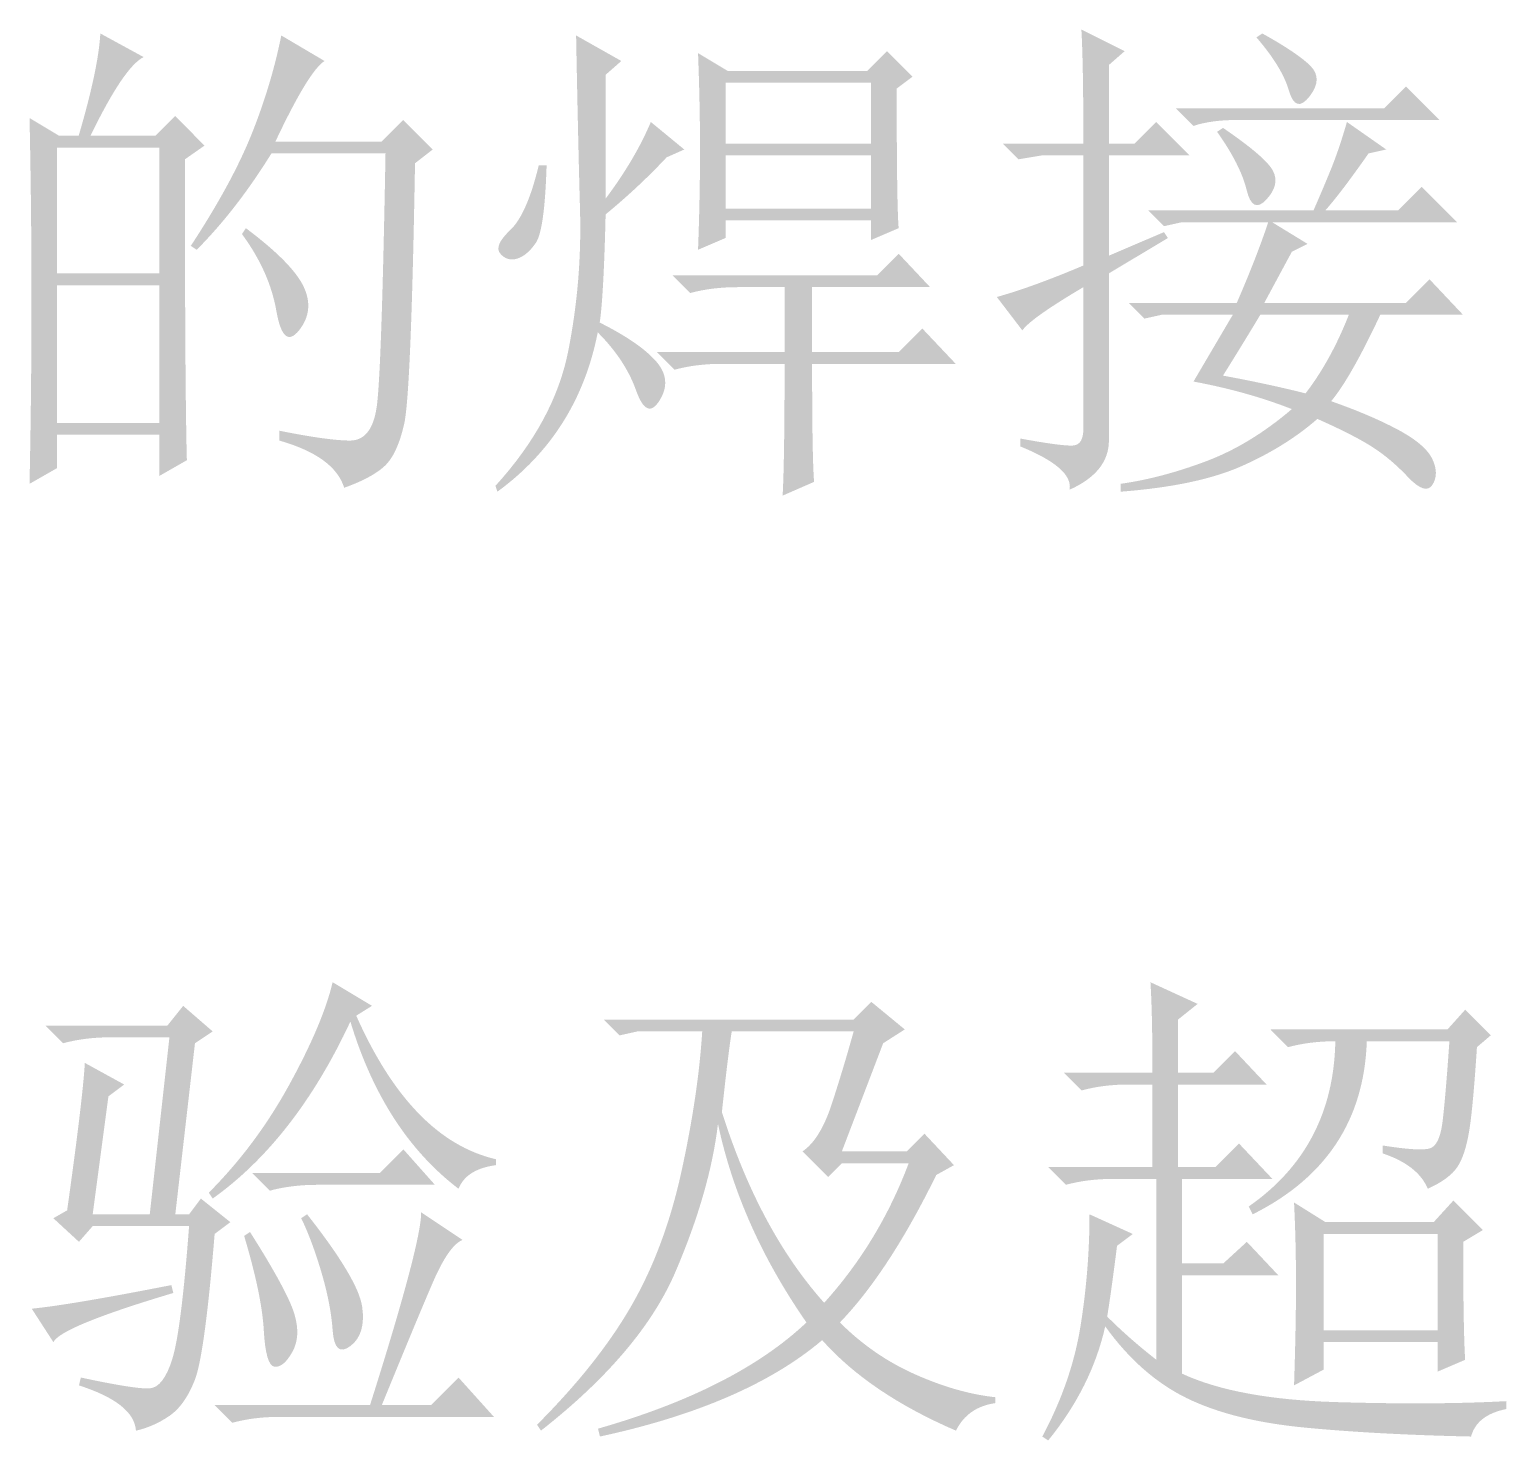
# Model space of a CAD drawing. Header units: millimetres. Extents: x 0 to 841, y 0 to 1189.
# Drawn here: x 470.06 to 493.45, y 178.73 to 201.08 of the extents above; entities that cross this region are included whole.
import ezdxf

# ---------------------------------------------------------------- set-up
doc = ezdxf.new("R2010")
doc.units = ezdxf.units.MM
doc.layers.add('C00-00-00', color=7, linetype='Continuous')

msp = doc.modelspace()

# ---------------------------------------------------------------- hatches: boundary and pattern name
at = {"layer": 'C00-00-00'}
h = msp.add_hatch(color=256, dxfattribs=at)
edge = h.paths.add_edge_path(flags=0)
edge.add_spline(control_points=[(470.497026, 199.207279), (470.497026, 199.207279), (470.497026, 197.214084), (470.497026, 197.214084), (470.497026, 197.214084), (472.116497, 197.214084), (472.116497, 197.214084), (472.116497, 197.214084), (472.116497, 199.207279), (472.116497, 199.207279), (472.116497, 199.207279), (470.497026, 199.207279), (470.497026, 199.207279)], knot_values=[0, 0, 0, 0, 1, 1, 1, 2, 2, 2, 3, 3, 3, 4, 4, 4, 4], degree=3, periodic=1)
edge = h.paths.add_edge_path(flags=0)
edge.add_spline(control_points=[(470.497026, 197.027222), (470.497026, 197.027222), (470.497026, 194.847166), (470.497026, 194.847166), (470.497026, 194.847166), (472.116497, 194.847166), (472.116497, 194.847166), (472.116497, 194.847166), (472.116497, 197.027222), (472.116497, 197.027222), (472.116497, 197.027222), (470.497026, 197.027222), (470.497026, 197.027222)], knot_values=[0, 0, 0, 0, 1, 1, 1, 2, 2, 2, 3, 3, 3, 4, 4, 4, 4], degree=3, periodic=1)
edge = h.paths.add_edge_path(flags=0)
edge.add_spline(control_points=[(472.521089, 199.020417), (472.521089, 196.59066), (472.531562, 195.002609), (472.552508, 194.255161), (472.552508, 194.255161), (472.116497, 194.006011), (472.116497, 194.006011), (472.116497, 194.006011), (472.116497, 194.660304), (472.116497, 194.660304), (472.116497, 194.660304), (470.497026, 194.660304), (470.497026, 194.660304), (470.497026, 194.660304), (470.497026, 194.130586), (470.497026, 194.130586), (470.497026, 194.130586), (470.061015, 193.881437), (470.061015, 193.881437), (470.08141, 194.857088), (470.091883, 195.827778), (470.091883, 196.793507), (470.091883, 197.758685), (470.08141, 198.718902), (470.061015, 199.674158), (470.061015, 199.674158), (470.527894, 199.394141), (470.527894, 199.394141), (470.527894, 199.394141), (470.839331, 199.394141), (470.839331, 199.394141), (471.046588, 200.099696), (471.16124, 200.639887), (471.182187, 201.013611), (471.182187, 201.013611), (471.867347, 200.639887), (471.867347, 200.639887), (471.659539, 200.535708), (471.37897, 200.120642), (471.026193, 199.394141), (471.026193, 199.394141), (472.054209, 199.394141), (472.054209, 199.394141), (472.054209, 199.394141), (472.365646, 199.705577), (472.365646, 199.705577), (472.365646, 199.705577), (472.832525, 199.238147), (472.832525, 199.238147), (472.832525, 199.238147), (472.521089, 199.020417), (472.521089, 199.020417)], knot_values=[0, 0, 0, 0, 1, 1, 1, 2, 2, 2, 3, 3, 3, 4, 4, 4, 5, 5, 5, 6, 6, 6, 7, 7, 7, 8, 8, 8, 9, 9, 9, 10, 10, 10, 11, 11, 11, 12, 12, 12, 13, 13, 13, 14, 14, 14, 15, 15, 15, 16, 16, 16, 17, 17, 17, 17], degree=3, periodic=1)
edge = h.paths.add_edge_path(flags=0)
edge.add_spline(control_points=[(474.047404, 200.982192), (474.047404, 200.982192), (474.732564, 200.5776), (474.732564, 200.5776), (474.566097, 200.47342), (474.306475, 200.047882), (473.953697, 199.300434), (473.953697, 199.300434), (475.635455, 199.300434), (475.635455, 199.300434), (475.635455, 199.300434), (475.978311, 199.64329), (475.978311, 199.64329), (475.978311, 199.64329), (476.44519, 199.175859), (476.44519, 199.175859), (476.44519, 199.175859), (476.165173, 198.958129), (476.165173, 198.958129), (476.12328, 196.528372), (476.066505, 195.15309), (475.993745, 194.831181), (475.920984, 194.509271), (475.816805, 194.286029), (475.682308, 194.161454), (475.54726, 194.036879), (475.334491, 193.922778), (475.044001, 193.819149), (474.939821, 194.151532), (474.596965, 194.400682), (474.015984, 194.566597), (474.015984, 194.566597), (474.015984, 194.722591), (474.015984, 194.722591), (474.535229, 194.618412), (474.908953, 194.566597), (475.137156, 194.566597), (475.365359, 194.566597), (475.505919, 194.742986), (475.557733, 195.095764), (475.609548, 195.448542), (475.65585, 196.787995), (475.697742, 199.113572), (475.697742, 199.113572), (473.89141, 199.113572), (473.89141, 199.113572), (473.517686, 198.511645), (473.123016, 198.002873), (472.707951, 197.587808), (472.707951, 197.587808), (472.614795, 197.650096), (472.614795, 197.650096), (473.050255, 198.31431), (473.372165, 198.905764), (473.579973, 199.425009), (473.78723, 199.944254), (473.943224, 200.462947), (474.047404, 200.982192), (474.047404, 200.982192), (474.047404, 200.982192), (474.047404, 200.982192)], knot_values=[0, 0, 0, 0, 1, 1, 1, 2, 2, 2, 3, 3, 3, 4, 4, 4, 5, 5, 5, 6, 6, 6, 7, 7, 7, 8, 8, 8, 9, 9, 9, 10, 10, 10, 11, 11, 11, 12, 12, 12, 13, 13, 13, 14, 14, 14, 15, 15, 15, 16, 16, 16, 17, 17, 17, 18, 18, 18, 19, 19, 19, 20, 20, 20, 20], degree=3, periodic=1)
edge = h.paths.add_edge_path(flags=0)
edge.add_spline(control_points=[(473.486818, 197.930113), (473.985116, 197.556389), (474.291041, 197.244952), (474.405142, 196.995803), (474.519244, 196.746654), (474.493337, 196.517899), (474.327421, 196.310642), (474.160954, 196.102834), (474.041891, 196.206463), (473.969131, 196.622079), (473.896371, 197.037144), (473.715021, 197.442287), (473.42453, 197.836958), (473.42453, 197.836958), (473.486818, 197.930113), (473.486818, 197.930113)], knot_values=[0, 0, 0, 0, 1, 1, 1, 2, 2, 2, 3, 3, 3, 4, 4, 4, 5, 5, 5, 5], degree=3, periodic=1)
h = msp.add_hatch(color=256, dxfattribs=at)
edge = h.paths.add_edge_path(flags=0)
edge.add_spline(control_points=[(480.646663, 197.587808), (480.667609, 198.147843), (480.678082, 198.672049), (480.678082, 199.160425), (480.678082, 199.648251), (480.667609, 200.161984), (480.646663, 200.702175), (480.646663, 200.702175), (481.114094, 200.421606), (481.114094, 200.421606), (481.114094, 200.421606), (483.325018, 200.421606), (483.325018, 200.421606), (483.325018, 200.421606), (483.636455, 200.733043), (483.636455, 200.733043), (483.636455, 200.733043), (484.041598, 200.328451), (484.041598, 200.328451), (484.041598, 200.328451), (483.792449, 200.141589), (483.792449, 200.141589), (483.792449, 198.916237), (483.802371, 198.179262), (483.823317, 197.930113), (483.823317, 197.930113), (483.387306, 197.743251), (483.387306, 197.743251), (483.387306, 197.743251), (483.387306, 198.054688), (483.387306, 198.054688), (483.387306, 198.054688), (481.082674, 198.054688), (481.082674, 198.054688), (481.082674, 198.054688), (481.082674, 197.77467), (481.082674, 197.77467), (481.082674, 197.77467), (480.646663, 197.587808), (480.646663, 197.587808)], knot_values=[0, 0, 0, 0, 1, 1, 1, 2, 2, 2, 3, 3, 3, 4, 4, 4, 5, 5, 5, 6, 6, 6, 7, 7, 7, 8, 8, 8, 9, 9, 9, 10, 10, 10, 11, 11, 11, 12, 12, 12, 13, 13, 13, 13], degree=3, periodic=1)
edge = h.paths.add_edge_path(flags=0)
edge.add_spline(control_points=[(481.082674, 200.234744), (481.082674, 200.234744), (481.082674, 199.269566), (481.082674, 199.269566), (481.082674, 199.269566), (483.387306, 199.269566), (483.387306, 199.269566), (483.387306, 199.269566), (483.387306, 200.234744), (483.387306, 200.234744), (483.387306, 200.234744), (481.082674, 200.234744), (481.082674, 200.234744)], knot_values=[0, 0, 0, 0, 1, 1, 1, 2, 2, 2, 3, 3, 3, 4, 4, 4, 4], degree=3, periodic=1)
edge = h.paths.add_edge_path(flags=0)
edge.add_spline(control_points=[(483.387306, 199.082704), (483.387306, 199.082704), (481.082674, 199.082704), (481.082674, 199.082704), (481.082674, 199.082704), (481.082674, 198.24155), (481.082674, 198.24155), (481.082674, 198.24155), (483.387306, 198.24155), (483.387306, 198.24155), (483.387306, 198.24155), (483.387306, 199.082704), (483.387306, 199.082704)], knot_values=[0, 0, 0, 0, 1, 1, 1, 2, 2, 2, 3, 3, 3, 4, 4, 4, 4], degree=3, periodic=1)
edge = h.paths.add_edge_path(flags=0)
edge.add_spline(control_points=[(482.452996, 195.781476), (482.452996, 194.784327), (482.463469, 194.161454), (482.484415, 193.912305), (482.484415, 193.912305), (481.986116, 193.694575), (481.986116, 193.694575), (482.006511, 194.068299), (482.016984, 194.763932), (482.016984, 195.781476), (482.016984, 195.781476), (481.020387, 195.781476), (481.020387, 195.781476), (480.750292, 195.781476), (480.501142, 195.750057), (480.272939, 195.687769), (480.272939, 195.687769), (479.992922, 195.968338), (479.992922, 195.968338), (479.992922, 195.968338), (482.016984, 195.968338), (482.016984, 195.968338), (482.016984, 195.968338), (482.016984, 196.995803), (482.016984, 196.995803), (482.016984, 196.995803), (481.269536, 196.995803), (481.269536, 196.995803), (480.999441, 196.995803), (480.750292, 196.964384), (480.522089, 196.902648), (480.522089, 196.902648), (480.242071, 197.182665), (480.242071, 197.182665), (480.242071, 197.182665), (483.481012, 197.182665), (483.481012, 197.182665), (483.481012, 197.182665), (483.823317, 197.525521), (483.823317, 197.525521), (483.823317, 197.525521), (484.321615, 196.995803), (484.321615, 196.995803), (484.321615, 196.995803), (482.452996, 196.995803), (482.452996, 196.995803), (482.452996, 196.995803), (482.452996, 195.968338), (482.452996, 195.968338), (482.452996, 195.968338), (483.823317, 195.968338), (483.823317, 195.968338), (483.823317, 195.968338), (484.197041, 196.342062), (484.197041, 196.342062), (484.197041, 196.342062), (484.726759, 195.781476), (484.726759, 195.781476), (484.726759, 195.781476), (482.452996, 195.781476), (482.452996, 195.781476)], knot_values=[0, 0, 0, 0, 1, 1, 1, 2, 2, 2, 3, 3, 3, 4, 4, 4, 5, 5, 5, 6, 6, 6, 7, 7, 7, 8, 8, 8, 9, 9, 9, 10, 10, 10, 11, 11, 11, 12, 12, 12, 13, 13, 13, 14, 14, 14, 15, 15, 15, 16, 16, 16, 17, 17, 17, 18, 18, 18, 19, 19, 19, 20, 20, 20, 20], degree=3, periodic=1)
edge = h.paths.add_edge_path(flags=0)
edge.add_spline(control_points=[(478.715756, 200.982192), (478.715756, 200.982192), (479.432336, 200.5776), (479.432336, 200.5776), (479.432336, 200.5776), (479.183187, 200.359319), (479.183187, 200.359319), (479.183187, 200.359319), (479.183187, 198.397544), (479.183187, 198.397544), (479.494072, 198.812609), (479.732748, 199.217201), (479.899215, 199.611871), (479.899215, 199.611871), (480.428933, 199.175859), (480.428933, 199.175859), (480.428933, 199.175859), (480.148365, 199.051285), (480.148365, 199.051285), (479.857323, 198.739848), (479.535964, 198.438885), (479.183187, 198.148394), (479.16224, 197.276372), (479.130821, 196.705313), (479.08948, 196.435217), (479.504545, 196.227409), (479.800548, 196.025113), (479.976937, 195.827778), (480.153326, 195.630443), (480.174272, 195.423186), (480.039224, 195.204905), (479.904176, 194.986623), (479.779602, 195.038989), (479.6655, 195.360899), (479.551398, 195.682808), (479.349102, 195.988733), (479.058612, 196.279774), (478.850804, 195.220339), (478.321086, 194.379735), (477.47001, 193.756862), (477.47001, 193.756862), (477.439141, 193.850017), (477.439141, 193.850017), (478.062015, 194.535178), (478.445661, 195.246246), (478.591181, 195.983772), (478.736702, 196.720747), (478.79899, 197.463234), (478.778043, 198.210682), (478.757097, 198.958129), (478.736702, 199.881966), (478.715756, 200.982192), (478.715756, 200.982192), (478.715756, 200.982192), (478.715756, 200.982192)], knot_values=[0, 0, 0, 0, 1, 1, 1, 2, 2, 2, 3, 3, 3, 4, 4, 4, 5, 5, 5, 6, 6, 6, 7, 7, 7, 8, 8, 8, 9, 9, 9, 10, 10, 10, 11, 11, 11, 12, 12, 12, 13, 13, 13, 14, 14, 14, 15, 15, 15, 16, 16, 16, 17, 17, 17, 18, 18, 18, 18], degree=3, periodic=1)
edge = h.paths.add_edge_path(flags=0)
edge.add_spline(control_points=[(478.248877, 198.92671), (478.227931, 198.24155), (478.170604, 197.831445), (478.077449, 197.696398), (477.983742, 197.56135), (477.885075, 197.478116), (477.781446, 197.447248), (477.677818, 197.41638), (477.589623, 197.442287), (477.516863, 197.525521), (477.444102, 197.608203), (477.495917, 197.732778), (477.672306, 197.899245), (477.848694, 198.065161), (477.999727, 198.407465), (478.124302, 198.92671), (478.124302, 198.92671), (478.248877, 198.92671), (478.248877, 198.92671)], knot_values=[0, 0, 0, 0, 1, 1, 1, 2, 2, 2, 3, 3, 3, 4, 4, 4, 5, 5, 5, 6, 6, 6, 6], degree=3, periodic=1)
h = msp.add_hatch(color=256, dxfattribs=at)
edge = h.paths.add_edge_path(flags=0)
edge.add_spline(control_points=[(488.211652, 199.830152), (488.211652, 199.830152), (491.51288, 199.830152), (491.51288, 199.830152), (491.51288, 199.830152), (491.855736, 200.172457), (491.855736, 200.172457), (491.855736, 200.172457), (492.384903, 199.64329), (492.384903, 199.64329), (492.384903, 199.64329), (489.177381, 199.64329), (489.177381, 199.64329), (488.907286, 199.64329), (488.678531, 199.611871), (488.49222, 199.549583), (488.49222, 199.549583), (488.211652, 199.830152), (488.211652, 199.830152)], knot_values=[0, 0, 0, 0, 1, 1, 1, 2, 2, 2, 3, 3, 3, 4, 4, 4, 5, 5, 5, 6, 6, 6, 6], degree=3, periodic=1)
edge = h.paths.add_edge_path(flags=0)
edge.add_spline(control_points=[(488.9591, 199.518715), (489.415506, 199.206728), (489.680641, 198.978524), (489.753401, 198.833004), (489.826161, 198.687483), (489.789781, 198.537001), (489.64426, 198.381558), (489.49874, 198.226116), (489.395111, 198.27793), (489.332824, 198.537552), (489.270536, 198.796623), (489.115094, 199.103099), (488.865944, 199.456428), (488.865944, 199.456428), (488.9591, 199.518715), (488.9591, 199.518715)], knot_values=[0, 0, 0, 0, 1, 1, 1, 2, 2, 2, 3, 3, 3, 4, 4, 4, 5, 5, 5, 5], degree=3, periodic=1)
edge = h.paths.add_edge_path(flags=0)
edge.add_spline(control_points=[(490.049404, 197.556389), (490.049404, 197.556389), (489.613392, 196.746654), (489.613392, 196.746654), (489.613392, 196.746654), (491.855736, 196.746654), (491.855736, 196.746654), (491.855736, 196.746654), (492.22946, 197.120378), (492.22946, 197.120378), (492.22946, 197.120378), (492.758627, 196.559792), (492.758627, 196.559792), (492.758627, 196.559792), (491.450593, 196.559792), (491.450593, 196.559792), (491.139156, 195.895026), (490.879534, 195.43862), (490.672277, 195.189471), (491.087342, 195.04395), (491.44012, 194.893468), (491.731161, 194.738025), (492.021652, 194.582031), (492.203002, 194.426589), (492.275762, 194.270595), (492.348523, 194.115152), (492.348523, 193.980104), (492.275762, 193.866003), (492.203002, 193.751901), (492.073466, 193.793242), (491.886604, 193.990577), (491.699742, 194.187912), (491.507919, 194.348867), (491.310584, 194.473442), (491.113249, 194.598017), (490.82772, 194.742986), (490.453996, 194.909453), (490.121613, 194.618412), (489.721982, 194.369262), (489.255102, 194.161454), (488.787672, 193.954197), (488.149365, 193.819149), (487.339629, 193.756862), (487.339629, 193.756862), (487.339629, 193.881437), (487.339629, 193.881437), (487.775641, 193.943724), (488.227086, 194.063338), (488.694516, 194.239727), (489.161396, 194.416116), (489.612841, 194.691172), (490.049404, 195.064896), (489.5715, 195.251758), (489.052255, 195.397279), (488.49222, 195.500907), (488.699477, 195.853685), (488.907286, 196.207014), (489.115094, 196.559792), (489.115094, 196.559792), (487.993922, 196.559792), (487.993922, 196.559792), (487.993922, 196.559792), (487.713353, 196.497504), (487.713353, 196.497504), (487.713353, 196.497504), (487.464204, 196.746654), (487.464204, 196.746654), (487.464204, 196.746654), (489.177381, 196.746654), (489.177381, 196.746654), (489.384638, 197.224006), (489.551105, 197.650096), (489.67568, 198.02382), (489.67568, 198.02382), (488.305358, 198.02382), (488.305358, 198.02382), (488.305358, 198.02382), (488.02479, 197.961532), (488.02479, 197.961532), (488.02479, 197.961532), (487.775641, 198.210682), (487.775641, 198.210682), (487.775641, 198.210682), (490.391708, 198.210682), (490.391708, 198.210682), (490.474391, 198.396992), (490.562585, 198.6048), (490.656292, 198.833004), (490.749998, 199.061207), (490.838193, 199.320829), (490.921426, 199.611871), (490.921426, 199.611871), (491.544299, 199.175859), (491.544299, 199.175859), (491.544299, 199.175859), (491.263731, 199.113572), (491.263731, 199.113572), (490.972689, 198.697956), (490.744486, 198.396992), (490.57857, 198.210682), (490.57857, 198.210682), (491.731161, 198.210682), (491.731161, 198.210682), (491.731161, 198.210682), (492.104885, 198.584405), (492.104885, 198.584405), (492.104885, 198.584405), (492.665471, 198.02382), (492.665471, 198.02382), (492.665471, 198.02382), (489.737967, 198.02382), (489.737967, 198.02382), (489.737967, 198.02382), (490.298553, 197.680964), (490.298553, 197.680964), (490.298553, 197.680964), (490.049404, 197.556389), (490.049404, 197.556389)], knot_values=[0, 0, 0, 0, 1, 1, 1, 2, 2, 2, 3, 3, 3, 4, 4, 4, 5, 5, 5, 6, 6, 6, 7, 7, 7, 8, 8, 8, 9, 9, 9, 10, 10, 10, 11, 11, 11, 12, 12, 12, 13, 13, 13, 14, 14, 14, 15, 15, 15, 16, 16, 16, 17, 17, 17, 18, 18, 18, 19, 19, 19, 20, 20, 20, 21, 21, 21, 22, 22, 22, 23, 23, 23, 24, 24, 24, 25, 25, 25, 26, 26, 26, 27, 27, 27, 28, 28, 28, 29, 29, 29, 30, 30, 30, 31, 31, 31, 32, 32, 32, 33, 33, 33, 34, 34, 34, 35, 35, 35, 36, 36, 36, 37, 37, 37, 38, 38, 38, 39, 39, 39, 39], degree=3, periodic=1)
edge = h.paths.add_edge_path(flags=0)
edge.add_spline(control_points=[(488.9591, 195.594614), (489.415506, 195.51138), (489.851517, 195.417674), (490.267134, 195.314045), (490.537229, 195.666823), (490.765432, 196.082439), (490.952294, 196.559792), (490.952294, 196.559792), (489.551105, 196.559792), (489.551105, 196.559792), (489.363692, 196.248355), (489.166357, 195.926445), (488.9591, 195.594614), (488.9591, 195.594614), (488.9591, 195.594614), (488.9591, 195.594614)], knot_values=[0, 0, 0, 0, 1, 1, 1, 2, 2, 2, 3, 3, 3, 4, 4, 4, 5, 5, 5, 5], degree=3, periodic=1)
edge = h.paths.add_edge_path(flags=0)
edge.add_spline(control_points=[(489.581973, 201.013611), (489.955697, 200.805803), (490.209807, 200.634375), (490.344855, 200.499327), (490.479903, 200.36428), (490.474942, 200.203325), (490.329421, 200.016463), (490.1839, 199.829601), (490.075311, 199.86102), (490.00255, 200.110169), (489.92979, 200.359319), (489.758362, 200.639336), (489.488818, 200.951324), (489.488818, 200.951324), (489.581973, 201.013611), (489.581973, 201.013611)], knot_values=[0, 0, 0, 0, 1, 1, 1, 2, 2, 2, 3, 3, 3, 4, 4, 4, 5, 5, 5, 5], degree=3, periodic=1)
edge = h.paths.add_edge_path(flags=0)
edge.add_spline(control_points=[(487.152767, 197.494102), (487.152767, 197.494102), (488.02479, 197.867826), (488.02479, 197.867826), (488.02479, 197.867826), (488.087077, 197.77467), (488.087077, 197.77467), (488.087077, 197.77467), (487.152767, 197.214084), (487.152767, 197.214084), (487.152767, 197.214084), (487.152767, 194.566597), (487.152767, 194.566597), (487.152767, 194.234766), (486.944959, 193.975143), (486.529894, 193.78773), (486.571235, 194.016484), (486.311613, 194.244688), (485.751578, 194.472891), (485.751578, 194.472891), (485.751578, 194.598017), (485.751578, 194.598017), (486.207984, 194.514232), (486.488553, 194.478403), (486.592181, 194.488876), (486.69581, 194.499349), (486.748175, 194.586992), (486.748175, 194.753459), (486.748175, 194.753459), (486.748175, 196.995803), (486.748175, 196.995803), (486.187038, 196.66342), (485.865128, 196.435217), (485.782446, 196.310642), (485.782446, 196.310642), (485.377854, 196.84036), (485.377854, 196.84036), (485.751578, 196.943989), (486.207984, 197.109905), (486.748175, 197.338659), (486.748175, 197.338659), (486.748175, 199.082704), (486.748175, 199.082704), (486.748175, 199.082704), (486.093883, 199.082704), (486.093883, 199.082704), (486.093883, 199.082704), (485.720159, 199.020417), (485.720159, 199.020417), (485.720159, 199.020417), (485.47101, 199.269566), (485.47101, 199.269566), (485.47101, 199.269566), (486.748175, 199.269566), (486.748175, 199.269566), (486.748175, 200.120642), (486.737702, 200.72257), (486.716756, 201.075899), (486.716756, 201.075899), (487.401917, 200.733043), (487.401917, 200.733043), (487.401917, 200.733043), (487.152767, 200.515313), (487.152767, 200.515313), (487.152767, 200.515313), (487.152767, 199.269566), (487.152767, 199.269566), (487.152767, 199.269566), (487.557911, 199.269566), (487.557911, 199.269566), (487.557911, 199.269566), (487.900215, 199.611871), (487.900215, 199.611871), (487.900215, 199.611871), (488.429933, 199.082704), (488.429933, 199.082704), (488.429933, 199.082704), (487.152767, 199.082704), (487.152767, 199.082704), (487.152767, 199.082704), (487.152767, 197.494102), (487.152767, 197.494102)], knot_values=[0, 0, 0, 0, 1, 1, 1, 2, 2, 2, 3, 3, 3, 4, 4, 4, 5, 5, 5, 6, 6, 6, 7, 7, 7, 8, 8, 8, 9, 9, 9, 10, 10, 10, 11, 11, 11, 12, 12, 12, 13, 13, 13, 14, 14, 14, 15, 15, 15, 16, 16, 16, 17, 17, 17, 18, 18, 18, 19, 19, 19, 20, 20, 20, 21, 21, 21, 22, 22, 22, 23, 23, 23, 24, 24, 24, 25, 25, 25, 26, 26, 26, 27, 27, 27, 27], degree=3, periodic=1)
h = msp.add_hatch(color=256, dxfattribs=at)
edge = h.paths.add_edge_path(flags=0)
edge.add_spline(control_points=[(474.860649, 185.987733), (474.860649, 185.987733), (475.483522, 185.614009), (475.483522, 185.614009), (475.483522, 185.614009), (475.234373, 185.458015), (475.234373, 185.458015), (475.815354, 184.149981), (476.55288, 183.39206), (477.445849, 183.184804), (477.445849, 183.184804), (477.445849, 183.091097), (477.445849, 183.091097), (477.133861, 183.049205), (476.936526, 182.92463), (476.853843, 182.717373), (476.064503, 183.3193), (475.493995, 184.201796), (475.141218, 185.36486), (474.559685, 184.119113), (473.833184, 183.184804), (472.961161, 182.56193), (472.961161, 182.56193), (472.898874, 182.655086), (472.898874, 182.655086), (473.397172, 183.153384), (473.822711, 183.723892), (474.175488, 184.367712), (474.528266, 185.011531), (474.757021, 185.551171), (474.860649, 185.987733), (474.860649, 185.987733), (474.860649, 185.987733), (474.860649, 185.987733)], knot_values=[0, 0, 0, 0, 1, 1, 1, 2, 2, 2, 3, 3, 3, 4, 4, 4, 5, 5, 5, 6, 6, 6, 7, 7, 7, 8, 8, 8, 9, 9, 9, 10, 10, 10, 11, 11, 11, 11], degree=3, periodic=1)
edge = h.paths.add_edge_path(flags=0)
edge.add_spline(control_points=[(473.584034, 182.966522), (473.584034, 182.966522), (475.608097, 182.966522), (475.608097, 182.966522), (475.608097, 182.966522), (475.981821, 183.340246), (475.981821, 183.340246), (475.981821, 183.340246), (476.48012, 182.77966), (476.48012, 182.77966), (476.48012, 182.77966), (474.6115, 182.77966), (474.6115, 182.77966), (474.341404, 182.77966), (474.092255, 182.748241), (473.864052, 182.686505), (473.864052, 182.686505), (473.584034, 182.966522), (473.584034, 182.966522)], knot_values=[0, 0, 0, 0, 1, 1, 1, 2, 2, 2, 3, 3, 3, 4, 4, 4, 5, 5, 5, 6, 6, 6, 6], degree=3, periodic=1)
edge = h.paths.add_edge_path(flags=0)
edge.add_spline(control_points=[(473.45946, 181.969925), (473.45946, 181.969925), (473.552615, 182.032212), (473.552615, 182.032212), (473.947285, 181.409339), (474.180449, 180.978289), (474.25321, 180.739613), (474.32597, 180.500936), (474.315497, 180.29864), (474.222342, 180.132725), (474.128635, 179.966258), (474.03548, 179.888536), (473.941773, 179.899009), (473.848067, 179.908931), (473.791291, 180.101305), (473.770345, 180.475029), (473.749399, 180.848753), (473.645771, 181.347052), (473.45946, 181.969925), (473.45946, 181.969925), (473.45946, 181.969925), (473.45946, 181.969925)], knot_values=[0, 0, 0, 0, 1, 1, 1, 2, 2, 2, 3, 3, 3, 4, 4, 4, 5, 5, 5, 6, 6, 6, 7, 7, 7, 7], degree=3, periodic=1)
edge = h.paths.add_edge_path(flags=0)
edge.add_spline(control_points=[(474.36235, 182.250494), (474.36235, 182.250494), (474.456057, 182.312781), (474.456057, 182.312781), (474.995697, 181.627069), (475.286187, 181.139244), (475.32808, 180.848753), (475.369421, 180.557712), (475.307133, 180.350455), (475.141218, 180.22588), (474.974751, 180.101305), (474.881595, 180.183988), (474.860649, 180.475029), (474.839703, 180.76552), (474.777416, 181.081917), (474.673787, 181.424773), (474.570159, 181.767629), (474.465979, 182.042685), (474.36235, 182.250494), (474.36235, 182.250494), (474.36235, 182.250494), (474.36235, 182.250494)], knot_values=[0, 0, 0, 0, 1, 1, 1, 2, 2, 2, 3, 3, 3, 4, 4, 4, 5, 5, 5, 6, 6, 6, 7, 7, 7, 7], degree=3, periodic=1)
edge = h.paths.add_edge_path(flags=0)
edge.add_spline(control_points=[(476.262389, 182.343649), (476.262389, 182.343649), (476.916131, 181.907638), (476.916131, 181.907638), (476.77061, 181.84535), (476.615167, 181.622108), (476.449251, 181.237911), (476.282784, 180.853714), (476.01324, 180.204934), (475.639516, 179.29157), (475.639516, 179.29157), (476.417832, 179.29157), (476.417832, 179.29157), (476.417832, 179.29157), (476.853843, 179.727581), (476.853843, 179.727581), (476.853843, 179.727581), (477.414429, 179.104708), (477.414429, 179.104708), (477.414429, 179.104708), (474.020046, 179.104708), (474.020046, 179.104708), (473.74995, 179.104708), (473.500801, 179.07384), (473.272598, 179.011001), (473.272598, 179.011001), (472.992029, 179.29157), (472.992029, 179.29157), (472.992029, 179.29157), (475.452654, 179.29157), (475.452654, 179.29157), (475.992294, 180.993723), (476.262389, 182.011266), (476.262389, 182.343649), (476.262389, 182.343649), (476.262389, 182.343649), (476.262389, 182.343649)], knot_values=[0, 0, 0, 0, 1, 1, 1, 2, 2, 2, 3, 3, 3, 4, 4, 4, 5, 5, 5, 6, 6, 6, 7, 7, 7, 8, 8, 8, 9, 9, 9, 10, 10, 10, 11, 11, 11, 12, 12, 12, 12], degree=3, periodic=1)
edge = h.paths.add_edge_path(flags=0)
edge.add_spline(control_points=[(470.313674, 185.302573), (470.313674, 185.302573), (472.244581, 185.302573), (472.244581, 185.302573), (472.244581, 185.302573), (472.493731, 185.614009), (472.493731, 185.614009), (472.493731, 185.614009), (472.961161, 185.208866), (472.961161, 185.208866), (472.961161, 185.208866), (472.680593, 185.022004), (472.680593, 185.022004), (472.680593, 185.022004), (472.369156, 182.312781), (472.369156, 182.312781), (472.369156, 182.312781), (472.587437, 182.312781), (472.587437, 182.312781), (472.587437, 182.312781), (472.774299, 182.56193), (472.774299, 182.56193), (472.774299, 182.56193), (473.241179, 182.188206), (473.241179, 182.188206), (473.241179, 182.188206), (472.992029, 182.001344), (472.992029, 182.001344), (472.888401, 180.734652), (472.784221, 179.966258), (472.680593, 179.696162), (472.576964, 179.426618), (472.441916, 179.234795), (472.276001, 179.120142), (472.109534, 179.006041), (471.933145, 178.928319), (471.746283, 178.886427), (471.725337, 179.177468), (471.424373, 179.416145), (470.843392, 179.603007), (470.843392, 179.603007), (470.87426, 179.727581), (470.87426, 179.727581), (471.455241, 179.603007), (471.818492, 179.54568), (471.964013, 179.556153), (472.109534, 179.566626), (472.228596, 179.72262), (472.322303, 180.023584), (472.416009, 180.324547), (472.504204, 181.025142), (472.587437, 182.125919), (472.587437, 182.125919), (471.061122, 182.125919), (471.061122, 182.125919), (471.061122, 182.125919), (470.843392, 181.87677), (470.843392, 181.87677), (470.843392, 181.87677), (470.438249, 182.250494), (470.438249, 182.250494), (470.438249, 182.250494), (470.65653, 182.375068), (470.65653, 182.375068), (470.822446, 183.557976), (470.915601, 184.336843), (470.936547, 184.710567), (470.936547, 184.710567), (471.559421, 184.368263), (471.559421, 184.368263), (471.559421, 184.368263), (471.310271, 184.181401), (471.310271, 184.181401), (471.310271, 184.181401), (471.061122, 182.312781), (471.061122, 182.312781), (471.061122, 182.312781), (471.964564, 182.312781), (471.964564, 182.312781), (471.964564, 182.312781), (472.276001, 185.115711), (472.276001, 185.115711), (472.276001, 185.115711), (471.341691, 185.115711), (471.341691, 185.115711), (471.071595, 185.115711), (470.822446, 185.084291), (470.594243, 185.022004), (470.594243, 185.022004), (470.313674, 185.302573), (470.313674, 185.302573)], knot_values=[0, 0, 0, 0, 1, 1, 1, 2, 2, 2, 3, 3, 3, 4, 4, 4, 5, 5, 5, 6, 6, 6, 7, 7, 7, 8, 8, 8, 9, 9, 9, 10, 10, 10, 11, 11, 11, 12, 12, 12, 13, 13, 13, 14, 14, 14, 15, 15, 15, 16, 16, 16, 17, 17, 17, 18, 18, 18, 19, 19, 19, 20, 20, 20, 21, 21, 21, 22, 22, 22, 23, 23, 23, 24, 24, 24, 25, 25, 25, 26, 26, 26, 27, 27, 27, 28, 28, 28, 29, 29, 29, 30, 30, 30, 30], degree=3, periodic=1)
edge = h.paths.add_edge_path(flags=0)
edge.add_spline(control_points=[(470.095944, 180.817885), (470.511009, 180.859226), (471.247984, 180.983801), (472.306869, 181.191609), (472.306869, 181.191609), (472.338288, 181.067034), (472.338288, 181.067034), (471.154277, 180.713705), (470.520931, 180.454083), (470.438249, 180.288167), (470.438249, 180.288167), (470.095944, 180.817885), (470.095944, 180.817885)], knot_values=[0, 0, 0, 0, 1, 1, 1, 2, 2, 2, 3, 3, 3, 4, 4, 4, 4], degree=3, periodic=1)
h = msp.add_hatch(color=256, dxfattribs=at)
edge = h.paths.add_edge_path(flags=0)
edge.add_spline(control_points=[(487.281403, 181.814482), (487.218565, 181.316184), (487.166751, 180.94246), (487.125409, 180.69331), (487.353613, 180.464556), (487.613235, 180.236353), (487.904277, 180.00815), (487.904277, 180.00815), (487.904277, 182.873367), (487.904277, 182.873367), (487.904277, 182.873367), (487.219116, 182.873367), (487.219116, 182.873367), (486.949021, 182.873367), (486.699871, 182.841948), (486.471668, 182.77966), (486.471668, 182.77966), (486.1911, 183.060229), (486.1911, 183.060229), (486.1911, 183.060229), (487.841989, 183.060229), (487.841989, 183.060229), (487.841989, 183.060229), (487.841989, 184.368263), (487.841989, 184.368263), (487.841989, 184.368263), (487.468265, 184.368263), (487.468265, 184.368263), (487.19817, 184.368263), (486.949021, 184.336843), (486.720817, 184.274556), (486.720817, 184.274556), (486.440249, 184.555125), (486.440249, 184.555125), (486.440249, 184.555125), (487.841989, 184.555125), (487.841989, 184.555125), (487.841989, 185.177998), (487.831516, 185.65535), (487.81057, 185.987733), (487.81057, 185.987733), (488.558018, 185.644877), (488.558018, 185.644877), (488.558018, 185.644877), (488.246581, 185.395728), (488.246581, 185.395728), (488.246581, 185.395728), (488.246581, 184.555125), (488.246581, 184.555125), (488.246581, 184.555125), (488.807167, 184.555125), (488.807167, 184.555125), (488.807167, 184.555125), (489.150023, 184.897429), (489.150023, 184.897429), (489.150023, 184.897429), (489.648322, 184.368263), (489.648322, 184.368263), (489.648322, 184.368263), (488.246581, 184.368263), (488.246581, 184.368263), (488.246581, 184.368263), (488.246581, 183.060229), (488.246581, 183.060229), (488.246581, 183.060229), (488.838587, 183.060229), (488.838587, 183.060229), (488.838587, 183.060229), (489.21231, 183.433953), (489.21231, 183.433953), (489.21231, 183.433953), (489.741477, 182.873367), (489.741477, 182.873367), (489.741477, 182.873367), (488.308869, 182.873367), (488.308869, 182.873367), (488.308869, 182.873367), (488.308869, 181.533914), (488.308869, 181.533914), (488.308869, 181.533914), (488.963161, 181.533914), (488.963161, 181.533914), (488.963161, 181.533914), (489.336885, 181.87677), (489.336885, 181.87677), (489.336885, 181.87677), (489.835184, 181.347052), (489.835184, 181.347052), (489.835184, 181.347052), (488.308869, 181.347052), (488.308869, 181.347052), (488.308869, 181.347052), (488.308869, 179.789869), (488.308869, 179.789869), (488.88985, 179.519773), (489.705097, 179.369291), (490.753508, 179.338423), (491.80192, 179.307555), (492.700401, 179.312516), (493.447849, 179.353857), (493.447849, 179.353857), (493.447849, 179.229283), (493.447849, 179.229283), (493.135861, 179.166995), (492.948999, 179.021475), (492.887263, 178.793271), (491.91106, 178.814218), (491.039038, 178.86052), (490.270644, 178.93328), (489.50225, 179.006041), (488.874416, 179.162034), (488.38659, 179.400711), (487.898764, 179.639387), (487.468265, 180.018072), (487.094541, 180.537317), (486.949021, 179.893497), (486.647506, 179.292121), (486.1911, 178.730984), (486.1911, 178.730984), (486.097944, 178.793271), (486.097944, 178.793271), (486.40883, 179.374804), (486.611126, 179.960745), (486.704832, 180.552751), (486.798539, 181.144756), (486.845392, 181.731249), (486.845392, 182.312781), (486.845392, 182.312781), (487.530553, 182.001344), (487.530553, 182.001344), (487.530553, 182.001344), (487.281403, 181.814482), (487.281403, 181.814482)], knot_values=[0, 0, 0, 0, 1, 1, 1, 2, 2, 2, 3, 3, 3, 4, 4, 4, 5, 5, 5, 6, 6, 6, 7, 7, 7, 8, 8, 8, 9, 9, 9, 10, 10, 10, 11, 11, 11, 12, 12, 12, 13, 13, 13, 14, 14, 14, 15, 15, 15, 16, 16, 16, 17, 17, 17, 18, 18, 18, 19, 19, 19, 20, 20, 20, 21, 21, 21, 22, 22, 22, 23, 23, 23, 24, 24, 24, 25, 25, 25, 26, 26, 26, 27, 27, 27, 28, 28, 28, 29, 29, 29, 30, 30, 30, 31, 31, 31, 32, 32, 32, 33, 33, 33, 34, 34, 34, 35, 35, 35, 36, 36, 36, 37, 37, 37, 38, 38, 38, 39, 39, 39, 40, 40, 40, 41, 41, 41, 42, 42, 42, 43, 43, 43, 44, 44, 44, 44], degree=3, periodic=1)
edge = h.paths.add_edge_path(flags=0)
edge.add_spline(control_points=[(490.551212, 182.001344), (490.551212, 182.001344), (490.551212, 180.475029), (490.551212, 180.475029), (490.551212, 180.475029), (492.357545, 180.475029), (492.357545, 180.475029), (492.357545, 180.475029), (492.357545, 182.001344), (492.357545, 182.001344), (492.357545, 182.001344), (490.551212, 182.001344), (490.551212, 182.001344)], knot_values=[0, 0, 0, 0, 1, 1, 1, 2, 2, 2, 3, 3, 3, 4, 4, 4, 4], degree=3, periodic=1)
edge = h.paths.add_edge_path(flags=0)
edge.add_spline(control_points=[(491.485522, 183.402534), (491.880192, 183.340246), (492.129342, 183.324812), (492.23297, 183.35568), (492.336599, 183.386548), (492.404398, 183.527108), (492.435266, 183.776258), (492.466134, 184.025407), (492.502514, 184.450945), (492.544407, 185.053423), (492.544407, 185.053423), (491.236373, 185.053423), (491.236373, 185.053423), (491.194481, 183.807677), (490.592554, 182.893762), (489.430041, 182.312781), (489.430041, 182.312781), (489.367753, 182.437356), (489.367753, 182.437356), (490.260722, 183.060229), (490.717128, 183.932251), (490.738074, 185.053423), (490.738074, 185.053423), (490.738074, 185.053423), (490.738074, 185.053423), (490.467979, 185.053423), (490.21883, 185.022004), (489.990626, 184.959717), (489.990626, 184.959717), (489.710609, 185.240285), (489.710609, 185.240285), (489.710609, 185.240285), (492.513539, 185.240285), (492.513539, 185.240285), (492.513539, 185.240285), (492.793556, 185.551722), (492.793556, 185.551722), (492.793556, 185.551722), (493.198699, 185.146579), (493.198699, 185.146579), (493.198699, 185.146579), (492.980418, 184.959717), (492.980418, 184.959717), (492.938526, 184.315897), (492.897185, 183.869964), (492.855843, 183.620815), (492.813951, 183.371666), (492.751664, 183.184804), (492.668981, 183.060229), (492.585748, 182.935654), (492.430305, 182.821001), (492.202102, 182.717373), (492.097922, 182.966522), (491.859246, 183.153384), (491.485522, 183.277959), (491.485522, 183.277959), (491.485522, 183.402534), (491.485522, 183.402534)], knot_values=[0, 0, 0, 0, 1, 1, 1, 2, 2, 2, 3, 3, 3, 4, 4, 4, 5, 5, 5, 6, 6, 6, 7, 7, 7, 8, 8, 8, 9, 9, 9, 10, 10, 10, 11, 11, 11, 12, 12, 12, 13, 13, 13, 14, 14, 14, 15, 15, 15, 16, 16, 16, 17, 17, 17, 18, 18, 18, 19, 19, 19, 19], degree=3, periodic=1)
edge = h.paths.add_edge_path(flags=0)
edge.add_spline(control_points=[(490.084333, 182.499643), (490.084333, 182.499643), (490.582632, 182.188206), (490.582632, 182.188206), (490.582632, 182.188206), (492.295258, 182.188206), (492.295258, 182.188206), (492.295258, 182.188206), (492.606694, 182.530511), (492.606694, 182.530511), (492.606694, 182.530511), (493.074125, 182.063632), (493.074125, 182.063632), (493.074125, 182.063632), (492.762688, 181.87677), (492.762688, 181.87677), (492.762688, 180.983801), (492.77261, 180.360928), (492.793556, 180.00815), (492.793556, 180.00815), (492.357545, 179.821288), (492.357545, 179.821288), (492.357545, 179.821288), (492.357545, 180.288167), (492.357545, 180.288167), (492.357545, 180.288167), (490.551212, 180.288167), (490.551212, 180.288167), (490.551212, 180.288167), (490.551212, 179.852156), (490.551212, 179.852156), (490.551212, 179.852156), (490.084333, 179.603007), (490.084333, 179.603007), (490.104728, 180.22588), (490.115201, 180.760559), (490.115201, 181.207043), (490.115201, 181.653527), (490.104728, 182.084027), (490.084333, 182.499643), (490.084333, 182.499643), (490.084333, 182.499643), (490.084333, 182.499643)], knot_values=[0, 0, 0, 0, 1, 1, 1, 2, 2, 2, 3, 3, 3, 4, 4, 4, 5, 5, 5, 6, 6, 6, 7, 7, 7, 8, 8, 8, 9, 9, 9, 10, 10, 10, 11, 11, 11, 12, 12, 12, 13, 13, 13, 14, 14, 14, 14], degree=3, periodic=1)
h = msp.add_hatch(color=256, dxfattribs=at)
edge = h.paths.add_edge_path(flags=0)
edge.add_spline(control_points=[(483.578229, 185.022004), (483.578229, 185.022004), (482.923936, 183.309378), (482.923936, 183.309378), (482.923936, 183.309378), (483.951953, 183.309378), (483.951953, 183.309378), (483.951953, 183.309378), (484.23197, 183.589396), (484.23197, 183.589396), (484.23197, 183.589396), (484.699401, 183.091097), (484.699401, 183.091097), (484.699401, 183.091097), (484.418832, 182.935654), (484.418832, 182.935654), (483.920534, 181.918111), (483.411762, 181.139244), (482.893068, 180.599604), (483.245846, 180.246826), (483.645477, 179.97177), (484.091962, 179.774435), (484.538446, 179.5771), (484.958472, 179.458037), (485.353142, 179.416145), (485.353142, 179.416145), (485.353142, 179.322438), (485.353142, 179.322438), (485.0621, 179.281097), (484.854843, 179.135576), (484.730269, 178.886427), (483.816354, 179.281097), (483.110798, 179.758449), (482.6125, 180.319587), (481.802764, 179.633875), (480.629778, 179.125654), (479.093541, 178.793271), (479.093541, 178.793271), (479.062122, 178.917846), (479.062122, 178.917846), (480.515126, 179.333462), (481.615902, 179.893497), (482.36335, 180.599604), (481.657244, 181.617147), (481.190364, 182.665559), (480.962161, 183.745389), (480.878928, 183.039283), (480.655685, 182.260416), (480.292435, 181.409339), (479.928633, 180.558263), (479.217565, 179.717108), (478.159231, 178.886427), (478.159231, 178.886427), (478.096944, 178.980133), (478.096944, 178.980133), (478.740212, 179.623953), (479.238511, 180.251787), (479.591289, 180.864187), (479.944067, 181.476587), (480.209201, 182.187655), (480.38559, 182.99739), (480.561979, 183.807126), (480.67112, 184.5441), (480.713012, 185.208866), (480.713012, 185.208866), (479.684995, 185.208866), (479.684995, 185.208866), (479.684995, 185.208866), (479.404978, 185.146579), (479.404978, 185.146579), (479.404978, 185.146579), (479.155829, 185.395728), (479.155829, 185.395728), (479.155829, 185.395728), (483.110798, 185.395728), (483.110798, 185.395728), (483.110798, 185.395728), (483.391367, 185.676297), (483.391367, 185.676297), (483.391367, 185.676297), (483.920534, 185.240285), (483.920534, 185.240285), (483.920534, 185.240285), (483.578229, 185.022004), (483.578229, 185.022004)], knot_values=[0, 0, 0, 0, 1, 1, 1, 2, 2, 2, 3, 3, 3, 4, 4, 4, 5, 5, 5, 6, 6, 6, 7, 7, 7, 8, 8, 8, 9, 9, 9, 10, 10, 10, 11, 11, 11, 12, 12, 12, 13, 13, 13, 14, 14, 14, 15, 15, 15, 16, 16, 16, 17, 17, 17, 18, 18, 18, 19, 19, 19, 20, 20, 20, 21, 21, 21, 22, 22, 22, 23, 23, 23, 24, 24, 24, 25, 25, 25, 26, 26, 26, 27, 27, 27, 28, 28, 28, 28], degree=3, periodic=1)
edge = h.paths.add_edge_path(flags=0)
edge.add_spline(control_points=[(482.301063, 183.309378), (482.487925, 183.433953), (482.643919, 183.688063), (482.768494, 184.07226), (482.893068, 184.455906), (483.00717, 184.835142), (483.110798, 185.208866), (483.110798, 185.208866), (481.179891, 185.208866), (481.179891, 185.208866), (481.137999, 184.938771), (481.086185, 184.513232), (481.024448, 183.932251), (481.418567, 182.686505), (481.958207, 181.679435), (482.643919, 180.911041), (483.2249, 181.55486), (483.671384, 182.291835), (483.982821, 183.122516), (483.982821, 183.122516), (482.923936, 183.122516), (482.923936, 183.122516), (482.923936, 183.122516), (482.706206, 182.904235), (482.706206, 182.904235), (482.706206, 182.904235), (482.301063, 183.309378), (482.301063, 183.309378)], knot_values=[0, 0, 0, 0, 1, 1, 1, 2, 2, 2, 3, 3, 3, 4, 4, 4, 5, 5, 5, 6, 6, 6, 7, 7, 7, 8, 8, 8, 9, 9, 9, 9], degree=3, periodic=1)

doc.saveas('drawing.dxf')
